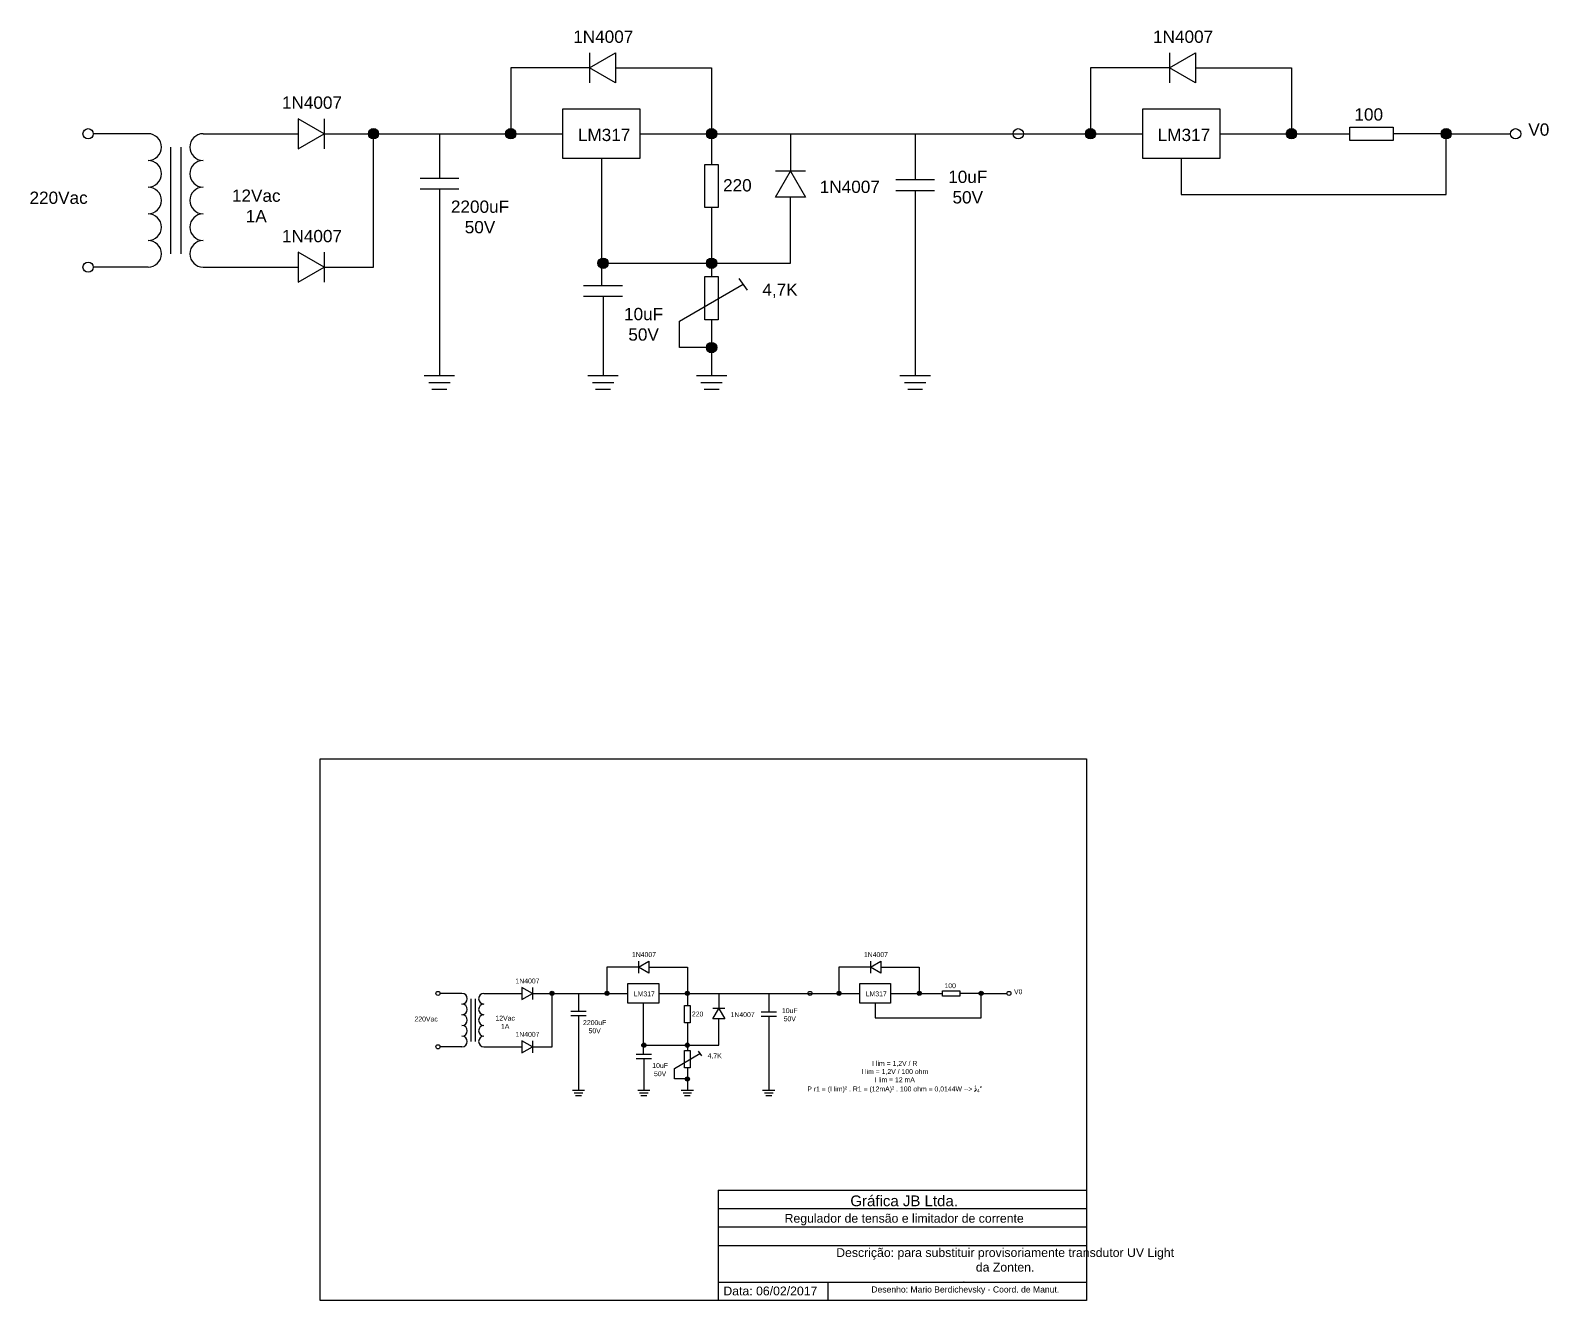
# Model space of a CAD drawing. Header units: millimetres. Extents: x -298 to 356, y 176 to 438.
# Drawn here: x 61.5 to 355.7, y 175.7 to 421.8 of the extents above; entities that cross this region are included whole.
import ezdxf

# ---------------------------------------------------------------- set-up
doc = ezdxf.new("R2010")
doc.units = ezdxf.units.MM
doc.header["$LTSCALE"] = 0.05
doc.header["$MEASUREMENT"] = 0
doc.linetypes.add('ACAD_ISO03W100', pattern=[30, 12, -18])

msp = doc.modelspace()

# ---------------------------------------------------------------- hatches: boundary and pattern name
h = msp.add_hatch(color=256)
h.dxf.hatch_style = 1
h.paths.add_polyline_path([(128.034, 401.777), (127.033, 401.777, 0.4142136), (128.034, 400.777)])
h.paths.add_polyline_path([(129.034, 401.777), (128.034, 401.777), (128.034, 400.777, 0.4142136)])
h.paths.add_polyline_path([(127.033, 401.777), (129.034, 401.777, 1)])
h = msp.add_hatch(color=256)
h.dxf.hatch_style = 1
h.paths.add_polyline_path([(154.624, 401.777), (153.624, 401.777, 0.4142136), (154.624, 400.777)])
h.paths.add_polyline_path([(155.625, 401.777), (154.624, 401.777), (154.624, 400.777, 0.4142136)])
h.paths.add_polyline_path([(153.624, 401.777), (155.625, 401.777, 1)])
h = msp.add_hatch(color=256)
h.dxf.hatch_style = 1
h.paths.add_polyline_path([(193.55, 401.777), (192.549, 401.777, 0.4142136), (193.55, 400.777)])
h.paths.add_polyline_path([(194.55, 401.777), (193.55, 401.777), (193.55, 400.777, 0.4142136)])
h.paths.add_polyline_path([(192.549, 401.777), (194.55, 401.777, 1)])
h = msp.add_hatch(color=256)
h.dxf.hatch_style = 1
h.paths.add_polyline_path([(266.979, 401.777), (265.979, 401.777, 0.4142136), (266.979, 400.777)])
h.paths.add_polyline_path([(267.979, 401.777), (266.979, 401.777), (266.979, 400.777, 0.4142136)])
h.paths.add_polyline_path([(265.979, 401.777), (267.979, 401.777, 1)])
h = msp.add_hatch(color=256)
h.dxf.hatch_style = 1
h.paths.add_polyline_path([(305.904, 401.777), (304.904, 401.777, 0.4142136), (305.904, 400.777)])
h.paths.add_polyline_path([(306.905, 401.777), (305.904, 401.777), (305.904, 400.777, 0.4142136)])
h.paths.add_polyline_path([(304.904, 401.777), (306.905, 401.777, 1)])
h = msp.add_hatch(color=256)
h.dxf.hatch_style = 1
h.paths.add_polyline_path([(335.88, 401.777), (334.88, 401.777, 0.4142136), (335.88, 400.777)])
h.paths.add_polyline_path([(336.881, 401.777), (335.88, 401.777), (335.88, 400.777, 0.4142136)])
h.paths.add_polyline_path([(334.88, 401.777), (336.881, 401.777, 1)])
h = msp.add_hatch(color=256)
h.dxf.hatch_style = 1
h.paths.add_polyline_path([(172.508, 376.683), (171.507, 376.683, 0.4142136), (172.508, 375.683)])
h.paths.add_polyline_path([(173.508, 376.683), (172.508, 376.683), (172.508, 375.683, 0.4142136)])
h.paths.add_polyline_path([(171.507, 376.683), (173.508, 376.683, 1)])
h = msp.add_hatch(color=256)
h.dxf.hatch_style = 1
h.paths.add_polyline_path([(193.55, 376.683), (192.549, 376.683, 0.4142136), (193.55, 375.683)])
h.paths.add_polyline_path([(194.55, 376.683), (193.55, 376.683), (193.55, 375.683, 0.4142136)])
h.paths.add_polyline_path([(192.549, 376.683), (194.55, 376.683, 1)])
h = msp.add_hatch(color=256)
h.dxf.hatch_style = 1
h.paths.add_polyline_path([(193.55, 360.33), (192.549, 360.33, 0.4142136), (193.55, 359.329)])
h.paths.add_polyline_path([(194.55, 360.33), (193.55, 360.33), (193.55, 359.329, 0.4142136)])
h.paths.add_polyline_path([(192.549, 360.33), (194.55, 360.33, 1)])
h = msp.add_hatch(color=256)
h.dxf.hatch_style = 1
h.paths.add_polyline_path([(162.638, 235.217), (162.238, 235.217, 0.4142136), (162.638, 234.816)])
h.paths.add_polyline_path([(163.039, 235.217), (162.638, 235.217), (162.638, 234.816, 0.4142136)])
h.paths.add_polyline_path([(162.238, 235.217), (163.039, 235.217, 1)])
h = msp.add_hatch(color=256)
h.dxf.hatch_style = 1
h.paths.add_polyline_path([(173.275, 235.217), (172.875, 235.217, 0.4142136), (173.275, 234.816)])
h.paths.add_polyline_path([(173.675, 235.217), (173.275, 235.217), (173.275, 234.816, 0.4142136)])
h.paths.add_polyline_path([(172.875, 235.217), (173.675, 235.217, 1)])
h = msp.add_hatch(color=256)
h.dxf.hatch_style = 1
h.paths.add_polyline_path([(188.845, 235.217), (188.445, 235.217, 0.4142136), (188.845, 234.816)])
h.paths.add_polyline_path([(189.245, 235.217), (188.845, 235.217), (188.845, 234.816, 0.4142136)])
h.paths.add_polyline_path([(188.445, 235.217), (189.245, 235.217, 1)])
h = msp.add_hatch(color=256)
h.dxf.hatch_style = 1
h.paths.add_polyline_path([(218.217, 235.217), (217.816, 235.217, 0.4142136), (218.217, 234.816)])
h.paths.add_polyline_path([(218.617, 235.217), (218.217, 235.217), (218.217, 234.816, 0.4142136)])
h.paths.add_polyline_path([(217.816, 235.217), (218.617, 235.217, 1)])
h = msp.add_hatch(color=256)
h.dxf.hatch_style = 1
h.paths.add_polyline_path([(233.787, 235.217), (233.386, 235.217, 0.4142136), (233.787, 234.816)])
h.paths.add_polyline_path([(234.187, 235.217), (233.787, 235.217), (233.787, 234.816, 0.4142136)])
h.paths.add_polyline_path([(233.386, 235.217), (234.187, 235.217, 1)])
h = msp.add_hatch(color=256)
h.dxf.hatch_style = 1
h.paths.add_polyline_path([(245.777, 235.217), (245.377, 235.217, 0.4142136), (245.777, 234.816)])
h.paths.add_polyline_path([(246.177, 235.217), (245.777, 235.217), (245.777, 234.816, 0.4142136)])
h.paths.add_polyline_path([(245.377, 235.217), (246.177, 235.217, 1)])
h = msp.add_hatch(color=256)
h.dxf.hatch_style = 1
h.paths.add_polyline_path([(180.428, 225.179), (180.028, 225.179, 0.4142136), (180.428, 224.779)])
h.paths.add_polyline_path([(180.828, 225.179), (180.428, 225.179), (180.428, 224.779, 0.4142136)])
h.paths.add_polyline_path([(180.028, 225.179), (180.828, 225.179, 1)])
h = msp.add_hatch(color=256)
h.dxf.hatch_style = 1
h.paths.add_polyline_path([(188.845, 225.179), (188.445, 225.179, 0.4142136), (188.845, 224.779)])
h.paths.add_polyline_path([(189.245, 225.179), (188.845, 225.179), (188.845, 224.779, 0.4142136)])
h.paths.add_polyline_path([(188.445, 225.179), (189.245, 225.179, 1)])
h = msp.add_hatch(color=256)
h.dxf.hatch_style = 1
h.paths.add_polyline_path([(188.845, 218.638), (188.445, 218.638, 0.4142136), (188.845, 218.237)])
h.paths.add_polyline_path([(189.245, 218.638), (188.845, 218.638), (188.845, 218.237, 0.4142136)])
h.paths.add_polyline_path([(188.445, 218.638), (189.245, 218.638, 1)])

# ---------------------------------------------------------------- linework, layer by layer
for p, q in [((169.894, 417.465), (169.894, 411.642)), ((282.249, 417.465), (282.249, 411.642)), ((169.894, 414.554), (154.624, 414.554)), ((154.624, 414.554), (154.624, 401.777)), ((174.937, 414.554), (193.55, 414.554)), ((193.55, 414.554), (193.55, 401.777)), ((282.249, 414.554), (266.979, 414.554)), ((266.979, 414.554), (266.979, 401.777)), ((287.291, 414.554), (305.904, 414.554)), ((305.904, 414.554), (305.904, 401.777)), ((118.494, 404.689), (118.494, 398.866)), ((84.364, 401.777), (73.73, 401.777)), ((95.029, 401.777), (113.451, 401.777)), ((118.494, 401.777), (164.728, 401.777)), ((128.034, 375.921), (128.034, 401.777)), ((140.805, 401.777), (140.805, 393.193)), ((179.665, 401.777), (193.55, 401.777)), ((193.55, 401.777), (193.55, 395.839)), ((193.55, 401.777), (208.826, 401.777)), ((208.826, 401.777), (208.826, 394.534)), ((208.826, 401.777), (232.993, 401.777)), ((230.849, 401.777), (277.082, 401.777)), ((232.993, 401.777), (232.993, 392.922)), ((292.02, 401.777), (305.904, 401.777)), ((305.904, 401.777), (317.217, 401.777)), ((335.88, 401.777), (325.596, 401.777)), ((335.88, 389.974), (335.88, 401.777)), ((335.88, 401.777), (348.353, 401.777)), ((88.673, 399.191), (88.673, 378.506)), ((90.72, 399.191), (90.72, 378.506)), ((172.196, 396.981), (172.196, 372.391)), ((211.737, 394.534), (205.914, 394.534)), ((284.551, 396.981), (284.551, 389.974)), ((137.053, 393.193), (144.557, 393.193)), ((229.241, 392.922), (236.745, 392.922)), ((137.053, 391.075), (144.557, 391.075)), ((140.805, 391.075), (140.805, 354.941)), ((208.826, 376.683), (208.826, 389.491)), ((229.241, 390.803), (236.745, 390.803)), ((232.993, 390.803), (232.993, 354.941)), ((284.551, 389.974), (335.88, 389.974)), ((193.55, 387.46), (193.55, 376.683)), ((118.494, 378.832), (118.494, 373.009)), ((172.508, 376.683), (193.55, 376.683)), ((193.55, 376.683), (193.55, 374.097)), ((193.55, 376.683), (208.826, 376.683)), ((84.364, 375.921), (73.73, 375.921)), ((95.029, 375.921), (113.451, 375.921)), ((118.494, 375.921), (128.034, 375.921)), ((198.826, 373.759), (200.449, 371.462)), ((168.756, 372.391), (176.259, 372.391)), ((187.327, 365.448), (199.637, 372.61)), ((168.756, 370.273), (176.259, 370.273)), ((172.508, 370.273), (172.508, 354.941)), ((187.327, 360.33), (187.327, 365.448)), ((193.55, 365.718), (193.55, 354.941)), ((193.55, 360.33), (187.327, 360.33)), ((137.849, 354.941), (143.76, 354.941)), ((138.736, 353.605), (142.873, 353.605)), ((169.552, 354.941), (175.463, 354.941)), ((170.439, 353.605), (174.576, 353.605)), ((190.594, 354.941), (196.505, 354.941)), ((191.481, 353.605), (195.618, 353.605)), ((230.038, 354.941), (235.949, 354.941)), ((230.925, 353.605), (235.062, 353.605)), ((139.357, 352.27), (142.253, 352.27)), ((171.059, 352.27), (173.956, 352.27)), ((192.101, 352.27), (194.998, 352.27)), ((231.545, 352.27), (234.441, 352.27)), ((179.383, 241.492), (179.383, 239.163)), ((224.324, 241.492), (224.324, 239.163)), ((179.383, 240.327), (173.275, 240.327)), ((173.275, 240.327), (173.275, 235.217)), ((181.4, 240.327), (188.845, 240.327)), ((188.845, 240.327), (188.845, 235.217)), ((224.324, 240.327), (218.217, 240.327)), ((218.217, 240.327), (218.217, 235.217)), ((226.342, 240.327), (233.787, 240.327)), ((233.787, 240.327), (233.787, 235.217)), ((158.823, 236.381), (158.823, 234.052)), ((145.171, 235.217), (140.917, 235.217)), ((146.894, 234.182), (146.894, 225.908)), ((147.713, 234.182), (147.713, 225.908)), ((149.436, 235.217), (156.806, 235.217)), ((158.823, 235.217), (177.316, 235.217)), ((162.638, 224.874), (162.638, 235.217)), ((167.747, 235.217), (167.747, 231.783)), ((180.304, 233.298), (180.304, 223.462)), ((183.291, 235.217), (188.845, 235.217)), ((188.845, 235.217), (188.845, 232.841)), ((188.845, 235.217), (194.955, 235.217)), ((194.955, 235.217), (194.955, 232.319)), ((194.955, 235.217), (204.622, 235.217)), ((203.765, 235.217), (222.258, 235.217)), ((204.622, 235.217), (204.622, 231.674)), ((225.245, 233.298), (225.245, 230.495)), ((228.233, 235.217), (233.787, 235.217)), ((233.787, 235.217), (238.312, 235.217)), ((245.777, 235.217), (241.663, 235.217)), ((245.777, 230.495), (245.777, 235.217)), ((245.777, 235.217), (250.766, 235.217)), ((166.246, 231.783), (169.248, 231.783)), ((166.246, 230.936), (169.248, 230.936)), ((167.747, 230.936), (167.747, 216.482)), ((188.845, 229.49), (188.845, 225.179)), ((196.12, 232.319), (193.791, 232.319)), ((194.955, 225.179), (194.955, 230.302)), ((203.122, 231.674), (206.123, 231.674)), ((203.122, 230.827), (206.123, 230.827)), ((204.622, 230.827), (204.622, 216.482)), ((225.245, 230.495), (245.777, 230.495)), ((145.171, 224.874), (140.917, 224.874)), ((149.436, 224.874), (156.806, 224.874)), ((158.823, 226.039), (158.823, 223.709)), ((158.823, 224.874), (162.638, 224.874)), ((180.428, 225.179), (188.845, 225.179)), ((188.845, 225.179), (188.845, 224.145)), ((188.845, 225.179), (194.955, 225.179)), ((190.955, 224.009), (191.605, 223.09)), ((178.927, 223.462), (181.929, 223.462)), ((178.927, 222.615), (181.929, 222.615)), ((180.428, 222.615), (180.428, 216.482)), ((186.356, 220.685), (191.28, 223.55)), ((186.356, 218.638), (186.356, 220.685)), ((188.845, 220.793), (188.845, 216.482)), ((188.845, 218.638), (186.356, 218.638)), ((166.565, 216.482), (168.929, 216.482)), ((166.919, 215.948), (168.574, 215.948)), ((167.168, 215.414), (168.326, 215.414)), ((179.246, 216.482), (181.61, 216.482)), ((179.601, 215.948), (181.255, 215.948)), ((179.849, 215.414), (181.007, 215.414)), ((187.663, 216.482), (190.027, 216.482)), ((188.017, 215.948), (189.672, 215.948)), ((188.266, 215.414), (189.424, 215.414)), ((203.44, 216.482), (205.804, 216.482)), ((203.795, 215.948), (205.45, 215.948)), ((204.043, 215.414), (205.202, 215.414)), ((194.817, 197.111), (266.217, 197.111)), ((194.817, 197.111), (194.817, 175.691)), ((194.817, 193.541), (266.217, 193.541)), ((266.217, 193.541), (266.217, 175.691)), ((194.817, 189.971), (266.217, 189.971)), ((194.817, 186.401), (266.217, 186.401)), ((194.817, 179.261), (266.217, 179.261)), ((216.037, 179.261), (216.037, 175.691)), ((266.217, 175.691), (194.817, 175.691))]:
    msp.add_line(p, q)
for points in [[(169.894, 414.554), (174.937, 417.465), (174.937, 411.642)], [(282.249, 414.554), (287.291, 417.465), (287.291, 411.642)], [(164.728, 406.574), (179.665, 406.574), (179.665, 396.981), (164.728, 396.981)], [(277.082, 406.574), (292.02, 406.574), (292.02, 396.981), (277.082, 396.981)], [(118.494, 401.777), (113.451, 404.689), (113.451, 398.866)], [(317.217, 400.479), (317.217, 403.075), (325.596, 403.075), (325.596, 400.479)], [(192.252, 395.839), (194.848, 395.839), (194.848, 387.46), (192.252, 387.46)], [(208.826, 394.534), (211.737, 389.491), (205.914, 389.491)], [(118.494, 375.921), (113.451, 378.832), (113.451, 373.009)], [(192.252, 374.097), (194.848, 374.097), (194.848, 365.718), (192.252, 365.718)], [(117.717, 280.691), (266.217, 280.691), (266.217, 175.691), (117.717, 175.691)], [(179.383, 240.327), (181.4, 241.492), (181.4, 239.163)], [(224.324, 240.327), (226.342, 241.492), (226.342, 239.163)], [(158.823, 235.217), (156.806, 236.381), (156.806, 234.052)], [(177.316, 237.135), (183.291, 237.135), (183.291, 233.298), (177.316, 233.298)], [(222.258, 237.135), (228.233, 237.135), (228.233, 233.298), (222.258, 233.298)], [(238.312, 234.697), (238.312, 235.736), (241.663, 235.736), (241.663, 234.697)], [(188.326, 232.841), (189.364, 232.841), (189.364, 229.49), (188.326, 229.49)], [(194.955, 232.319), (196.12, 230.302), (193.791, 230.302)], [(158.823, 224.874), (156.806, 226.039), (156.806, 223.709)], [(188.326, 224.145), (189.364, 224.145), (189.364, 220.793), (188.326, 220.793)]]:
    msp.add_lwpolyline(points, close=True)
for centre, radius in [((72.738, 401.777), 0.992), ((128.034, 401.777), 1), ((154.624, 401.777), 1), ((193.55, 401.777), 1), ((252.973, 401.777), 0.992), ((266.979, 401.777), 1), ((305.904, 401.777), 1), ((335.88, 401.777), 1), ((349.345, 401.777), 0.992), ((72.738, 375.921), 0.992), ((172.508, 376.683), 1), ((193.55, 376.683), 1), ((193.55, 360.33), 1), ((140.52, 235.217), 0.397), ((162.638, 235.217), 0.4), ((173.275, 235.217), 0.4), ((188.845, 235.217), 0.4), ((212.614, 235.217), 0.397), ((218.217, 235.217), 0.4), ((233.787, 235.217), 0.4), ((245.777, 235.217), 0.4), ((251.163, 235.217), 0.397), ((140.52, 224.874), 0.397), ((180.428, 225.179), 0.4), ((188.845, 225.179), 0.4), ((188.845, 218.638), 0.4)]:
    msp.add_circle(centre, radius)
for centre, radius, start, end in [((84.364, 399.191), 2.586, 270, 90), ((95.029, 399.191), 2.586, 90, 270), ((84.364, 394.02), 2.586, 270, 90), ((95.029, 394.02), 2.586, 90, 270), ((84.364, 388.849), 2.586, 270, 90), ((95.029, 388.849), 2.586, 90, 270), ((84.364, 383.678), 2.586, 270, 90), ((95.029, 383.678), 2.586, 90, 270), ((84.364, 378.506), 2.586, 270, 90), ((95.029, 378.506), 2.586, 90, 270), ((145.171, 234.182), 1.034, 270, 90), ((145.171, 232.114), 1.034, 270, 90), ((149.436, 234.182), 1.034, 90, 270), ((149.436, 232.114), 1.034, 90, 270), ((145.171, 230.045), 1.034, 270, 90), ((149.436, 230.045), 1.034, 90, 270), ((145.171, 227.977), 1.034, 270, 90), ((145.171, 225.908), 1.034, 270, 90), ((149.436, 227.977), 1.034, 90, 270), ((149.436, 225.908), 1.034, 90, 270)]:
    msp.add_arc(centre, radius, start, end)
msp.add_point((242.417, 179.261))

# ---------------------------------------------------------------- texts
at = {"linetype": 'ACAD_ISO03W100', "attachment_point": 2}
for s, insert, char_height, width in [('{\\fArial|b0|i0|c0|p34;1N4007}', (172.554, 421.767), 2.38, 7.95705), ('{\\fArial|b0|i0|c0|p34;1N4007}', (284.909, 421.767), 2.38, 7.95705), ('{\\fArial|b0|i0|c0|p34;1N4007}', (116.112, 408.99), 2.38, 7.95705), ('{\\fArial|b0|i0|c0|p34;100}', (320.878, 406.699), 2.38, 9.33121), ('{\\fArial|b0|i0|c0|p34;V0}', (353.832, 403.775), 2.38, 7.95705), ('{\\fArial|b0|i0|c0|p34;LM317}', (172.717, 402.74), 2.38, 7.95705), ('{\\fArial|b0|i0|c0|p34;LM317}', (285.072, 402.74), 2.38, 7.95705), ('{\\fArial|b0|i0|c0|p34;10uF\\P50V}', (243.181, 394.618), 2.38, 7.95705), ('{\\fArial|b0|i0|c0|p34;220}', (198.542, 392.975), 2.38, 9.33121), ('{\\fArial|b0|i0|c0|p34;1N4007}', (220.33, 392.681), 2.38, 7.95705), ('{\\fArial|b0|i0|c0|p34;220Vac}', (67.018, 390.563), 2.38, 7.95705), ('{\\fArial|b0|i0|c0|p34;12Vac\\P1A}', (105.318, 390.964), 2.38, 7.95705), ('{\\fArial|b0|i0|c0|p34;2200uF\\P50V}', (148.67, 388.833), 2.38, 7.95705), ('{\\fArial|b0|i0|c0|p34;1N4007}', (116.112, 383.134), 2.38, 7.95705), ('{\\fArial|b0|i0|c0|p34;4,7K}', (206.806, 372.758), 2.38, 9.33121), ('{\\fArial|b0|i0|c0|p34;10uF\\P50V}', (180.373, 368.031), 2.38, 7.95705), ('{\\fArial|b0|i0|c0|p34;1N4007}', (180.447, 243.213), 0.952, 3.18282), ('{\\fArial|b0|i0|c0|p34;1N4007}', (225.389, 243.213), 0.952, 3.18282), ('{\\fArial|b0|i0|c0|p34;1N4007}', (157.87, 238.102), 0.952, 3.18282), ('{\\fArial|b0|i0|c0|p34;LM317}', (180.512, 235.602), 0.952, 3.18282), ('{\\fArial|b0|i0|c0|p34;LM317}', (225.454, 235.602), 0.952, 3.18282), ('{\\fArial|b0|i0|c0|p34;100}', (239.776, 237.185), 0.952, 3.73248), ('{\\fArial|b0|i0|c0|p34;V0}', (252.958, 236.016), 0.952, 3.18282), ('{\\fArial|b0|i0|c0|p34;220Vac}', (138.232, 230.731), 0.952, 3.18282), ('{\\fArial|b0|i0|c0|p34;12Vac\\P1A}', (153.552, 230.891), 0.952, 3.18282), ('{\\fArial|b0|i0|c0|p34;2200uF\\P50V}', (170.893, 230.039), 0.952, 3.18282), ('{\\fArial|b0|i0|c0|p34;220}', (190.842, 231.696), 0.952, 3.73248), ('{\\fArial|b0|i0|c0|p34;1N4007}', (199.557, 231.578), 0.952, 3.18282), ('{\\fArial|b0|i0|c0|p34;10uF\\P50V}', (208.697, 232.353), 0.952, 3.18282), ('{\\fArial|b0|i0|c0|p34;1N4007}', (157.87, 227.759), 0.952, 3.18282), ('{\\fArial|b0|i0|c0|p34;4,7K}', (194.147, 223.609), 0.952, 3.73248), ('{\\fArial|b0|i0|c0|p34;10uF\\P50V}', (183.574, 221.718), 0.952, 3.18282), ('\\A1;{\\fArial|b0|i0|c0|p34;I lim = 1,2V / R\\PI lim = 1,2V / 100 ohm\\PI lim = 12 mA\\PP r1 = (I lim)² . R1 = (12mA)² . 100 ohm = 0,0144W --> \\H0.7x;\\S1#4;\\H1.4286x;"}', (229.031, 222.133), 0.952, 46.63964), ('{\\fArial|b0|i0|c0|p34;Gráfica JB Ltda.}', (230.857, 196.064), 2.0825, 57.67267), ('{\\fArial|b0|i0|c0|p34;Regulador de tensão e limitador de corrente}', (230.857, 192.494), 1.7, 84.95536), ('{\\fArial|b0|i0|c0|p34;Descrição: para substituir provisoriamente transdutor UV Light\\Pda Zonten.}', (250.422, 185.854), 1.7, 108.41493), ('{\\fArial|b0|i0|c0|p34;Data: 06/02/2017}', (204.934, 178.415), 1.7, 18.48649), ('{\\fArial|b0|i0|c0|p34;Desenho: Mario Berdichevsky - Coord. de Manut.}', (242.698, 178.452), 1.19, 108.41493)]:
    msp.add_mtext(s, dxfattribs=dict(at, insert=insert, char_height=char_height, width=width))

doc.saveas('drawing.dxf')
